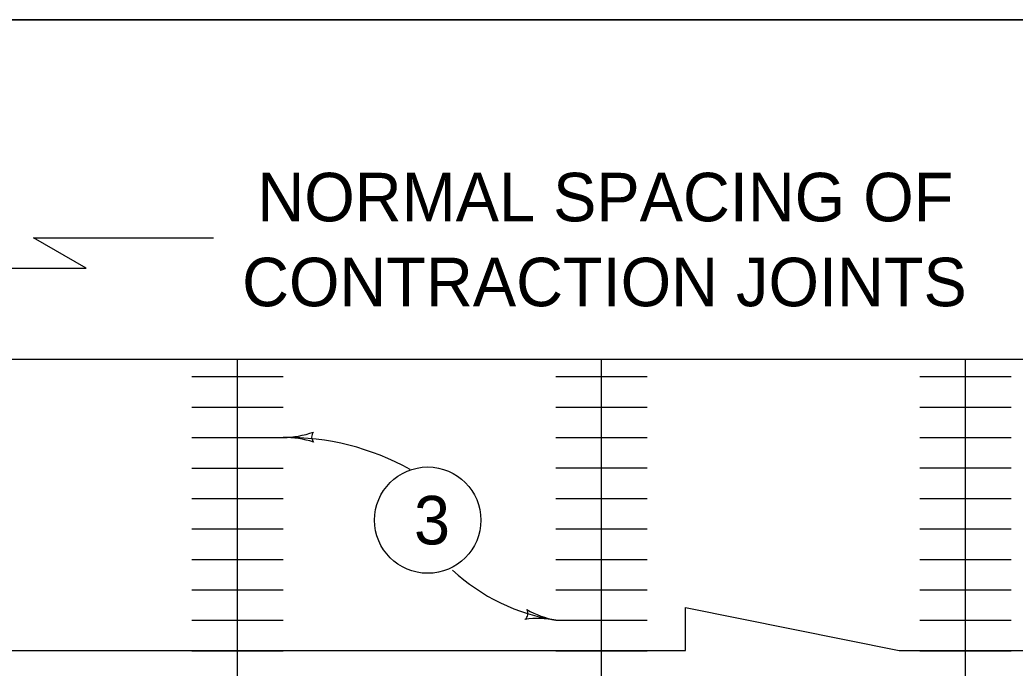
# Model space of a CAD drawing. Extents: x 1007 to 1035.5, y 1000.5 to 1021.5.
# Drawn here: x 1009.062 to 1013.163, y 1018.829 to 1021.5 of the extents above; entities that cross this region are included whole.
import ezdxf

# ---------------------------------------------------------------- set-up
doc = ezdxf.new("R2010")
doc.units = 0
for name, color, linetype in [('Level 1', 7, 'Continuous'), ('Level 10', 7, 'Continuous'), ('Level 11', 7, 'Continuous'), ('Level 2', 7, 'Continuous')]:
    doc.layers.add(name, color=color, linetype=linetype)

msp = doc.modelspace()

# ---------------------------------------------------------------- linework, layer by layer
at = {"layer": 'Level 1'}
for p, q in [((1009.3348, 1020.4766), (1009.1183, 1020.6016)), ((1009.1183, 1020.6016), (1009.8598, 1020.6016)), ((1008.6115, 1020.4766), (1009.3348, 1020.4766)), ((1007.6459, 1020.1016), (1023.1587, 1020.1016)), ((1009.9586, 1020.0298), (1009.9587, 1020.1014)), ((1011.4586, 1020.0298), (1011.4587, 1020.1015)), ((1012.9586, 1020.0298), (1012.9587, 1020.1015)), ((1009.7703, 1020.0298), (1010.1469, 1020.0298)), ((1009.9587, 1017.7014), (1009.9586, 1020.0298)), ((1011.2703, 1020.0298), (1011.6469, 1020.0298)), ((1011.4587, 1017.7015), (1011.4586, 1020.0298)), ((1011.4587, 1017.7015), (1011.4586, 1020.0298)), ((1012.7703, 1020.0298), (1013.1469, 1020.0298)), ((1012.9587, 1017.7015), (1012.9586, 1020.0298)), ((1009.7704, 1019.9043), (1010.1469, 1019.9043)), ((1011.2704, 1019.9044), (1011.6469, 1019.9044)), ((1012.7704, 1019.9044), (1013.1469, 1019.9044)), ((1009.7704, 1019.7788), (1010.147, 1019.7788)), ((1011.2704, 1019.7789), (1011.647, 1019.7788)), ((1012.7704, 1019.7789), (1013.147, 1019.7788)), ((1009.7704, 1019.6532), (1010.147, 1019.6532)), ((1011.2704, 1019.6533), (1011.647, 1019.6533)), ((1012.7704, 1019.6533), (1013.147, 1019.6533)), ((1009.7703, 1019.5278), (1010.147, 1019.5279)), ((1011.2703, 1019.5279), (1011.647, 1019.528)), ((1012.7703, 1019.5279), (1013.147, 1019.528)), ((1009.7704, 1019.4023), (1010.1469, 1019.4023)), ((1011.2704, 1019.4023), (1011.6469, 1019.4024)), ((1012.7704, 1019.4023), (1013.1469, 1019.4024)), ((1009.7705, 1019.2768), (1010.147, 1019.2768)), ((1011.2705, 1019.2768), (1011.647, 1019.2768)), ((1012.7705, 1019.2768), (1013.147, 1019.2768)), ((1009.7704, 1019.1513), (1010.1469, 1019.1513)), ((1011.2704, 1019.1513), (1011.6469, 1019.1513)), ((1012.7704, 1019.1513), (1013.1469, 1019.1513)), ((1011.8047, 1018.9016), (1011.8047, 1019.0778)), ((1011.8047, 1019.0778), (1012.6851, 1018.9016)), ((1009.7704, 1019.0258), (1010.1469, 1019.0258)), ((1011.2704, 1019.0259), (1011.6469, 1019.0259)), ((1012.7704, 1019.0259), (1013.1469, 1019.0259)), ((1007.6459, 1018.9016), (1011.8047, 1018.9016)), ((1009.7705, 1018.9003), (1010.1471, 1018.9003)), ((1011.2705, 1018.9004), (1011.6471, 1018.9004)), ((1012.6851, 1018.9016), (1018.7618, 1018.9016)), ((1012.7705, 1018.9004), (1013.1471, 1018.9004))]:
    msp.add_line(p, q, dxfattribs=at)
msp.add_circle((1010.7428, 1019.4383), 0.2191, dxfattribs=at)
for centre, radius, start, end in [((1010.1631, 1018.7393), 1.0396, 60.8171, 90.8879), ((1011.3973, 1019.8282), 0.8123, 227.1968, 261.0109), ((1011.1245, 1019.0541), 0.0313, 307.8457, 29.9624), ((1011.3445, 1019.4098), 0.3909, 240.4183, 259.065), ((1011.1963, 1018.6421), 0.3909, 79.0711, 97.7399), ((1011.1963, 1018.6421), 0.3909, 79.0589, 79.0711)]:
    msp.add_arc(centre, radius, start, end, dxfattribs=at)
at = {"layer": 'Level 10'}
msp.add_line((1007, 1021.5), (1035.5, 1021.5), dxfattribs=at)
at = {"layer": 'Level 11'}
msp.add_lwpolyline([(1007, 1000.5), (1035.5, 1000.5), (1035.5, 1021.5), (1007, 1021.5)], close=True, dxfattribs=at)
at = {"layer": 'Level 2'}
for centre, radius, start, end in [((1010.1409, 1020.1696), 0.3909, 270.8756, 270.8879), ((1010.1409, 1020.1696), 0.3909, 270.8879, 289.5566), ((1010.1531, 1019.3879), 0.3909, 72.235, 90.8818), ((1010.2956, 1019.781), 0.0313, 139.6625, 221.7792)]:
    msp.add_arc(centre, radius, start, end, dxfattribs=at)

# ---------------------------------------------------------------- texts
at = {"layer": 'Level 1'}
for s, p in [('NORMAL SPACING OF', (1010.0409, 1020.6698)), ('CONTRACTION JOINTS', (1009.9779, 1020.3198)), ('3', (1010.6861, 1019.3383))]:
    msp.add_text(s, height=0.2, dxfattribs=at).set_placement(p)

doc.saveas('drawing.dxf')
